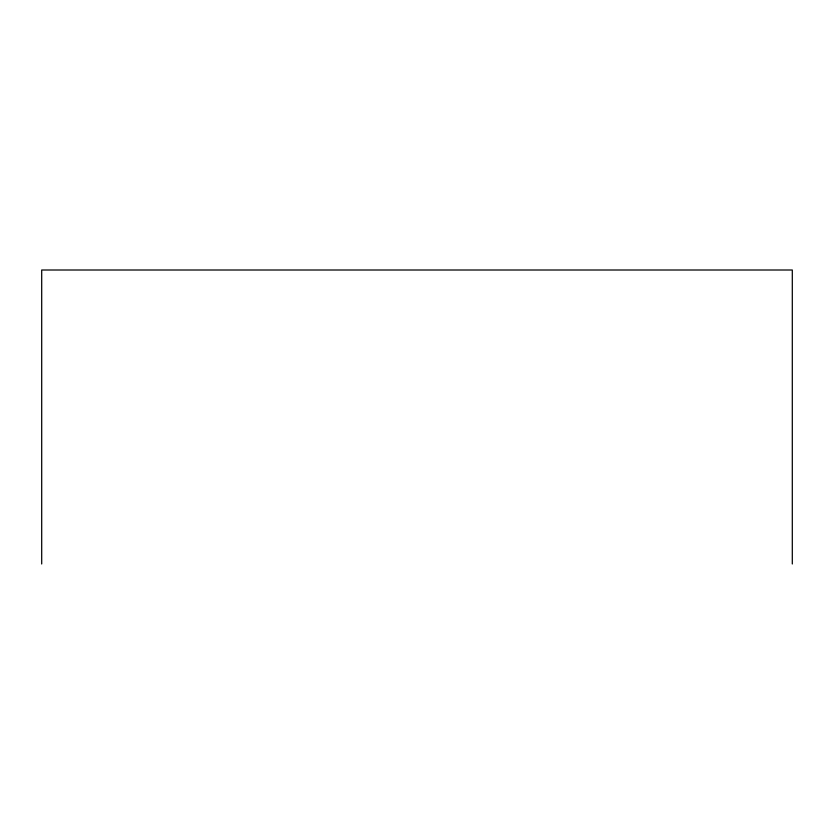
<?xml version="1.0" encoding="UTF-8"?>
<svg xmlns="http://www.w3.org/2000/svg" width="834" height="834" viewBox="0 0 834 834"><rect width="100%" height="100%" fill="white"/><g stroke="black" fill="none" stroke-linecap="round" stroke-linejoin="round"><path stroke-width="1.25" d="M792.3 563.992L792.3 270.007L41.7 270.007L41.7 563.992"/></g></svg>
